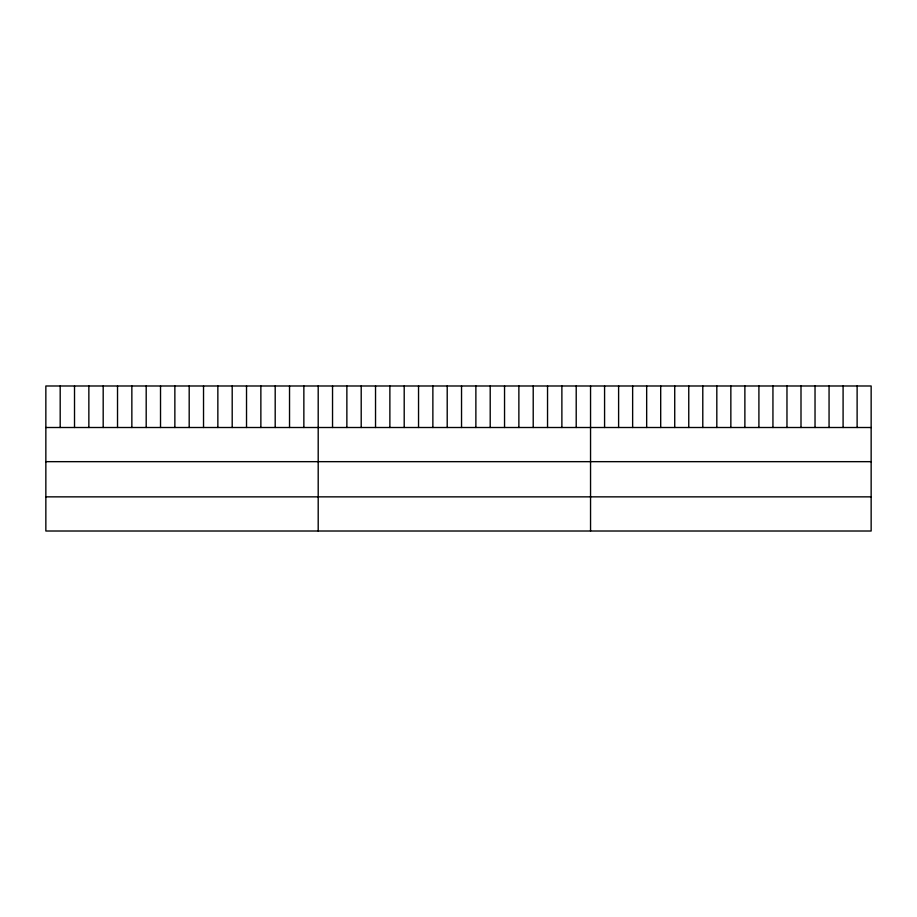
<?xml version="1.0" encoding="UTF-8"?>
<svg xmlns="http://www.w3.org/2000/svg" width="917" height="917" viewBox="0 0 917 917"><rect width="100%" height="100%" fill="white"/><g stroke="black" fill="none" stroke-linecap="round" stroke-linejoin="round"><path stroke-width="1.38" d="M871.15 427.505L871.15 531.012L45.85 531.012L45.85 385.988L871.15 385.988L871.15 427.505L45.85 427.505M45.85 461.664L871.15 461.664M45.85 496.854L871.15 496.854M857.12 385.988L857.12 427.505M843.09 385.988L843.09 427.505M829.06 385.988L829.06 427.505M815.03 385.988L815.03 427.505M800.999 385.988L800.999 427.505M786.969 385.988L786.969 427.505M772.939 385.988L772.939 427.505M758.909 385.988L758.909 427.505M744.879 385.988L744.879 427.505M730.849 385.988L730.849 427.505M716.819 385.988L716.819 427.505M702.789 385.988L702.789 427.505M688.759 385.988L688.759 427.505M674.729 385.988L674.729 427.505M660.698 385.988L660.698 427.505M646.668 385.988L646.668 427.505M632.638 385.988L632.638 427.505M618.608 385.988L618.608 427.505M604.578 385.988L604.578 427.505M590.548 385.988L590.548 531.012M576.208 385.988L576.208 427.505M561.88 385.988L561.88 427.505M547.541 385.988L547.541 427.505M533.213 385.988L533.213 427.505M518.873 385.988L518.873 427.505M504.545 385.988L504.545 427.505M490.205 385.988L490.205 427.505M475.877 385.988L475.877 427.505M461.538 385.988L461.538 427.505M447.209 385.988L447.209 427.505M432.87 385.988L432.87 427.505M418.542 385.988L418.542 427.505M404.202 385.988L404.202 427.505M389.874 385.988L389.874 427.505M375.534 385.988L375.534 427.505M361.206 385.988L361.206 427.505M346.867 385.988L346.867 427.505M332.539 385.988L332.539 427.505M318.199 385.988L318.199 531.012M303.859 385.988L303.859 427.505M289.531 385.988L289.531 427.505M275.192 385.988L275.192 427.505M260.864 385.988L260.864 427.505M246.524 385.988L246.524 427.505M232.196 385.988L232.196 427.505M217.856 385.988L217.856 427.505M203.528 385.988L203.528 427.505M189.189 385.988L189.189 427.505M174.86 385.988L174.86 427.505M160.521 385.988L160.521 427.505M146.193 385.988L146.193 427.505M131.853 385.988L131.853 427.505M117.525 385.988L117.525 427.505M103.185 385.988L103.185 427.505M88.857 385.988L88.857 427.505M74.518 385.988L74.518 427.505M60.19 385.988L60.19 427.505"/></g></svg>
